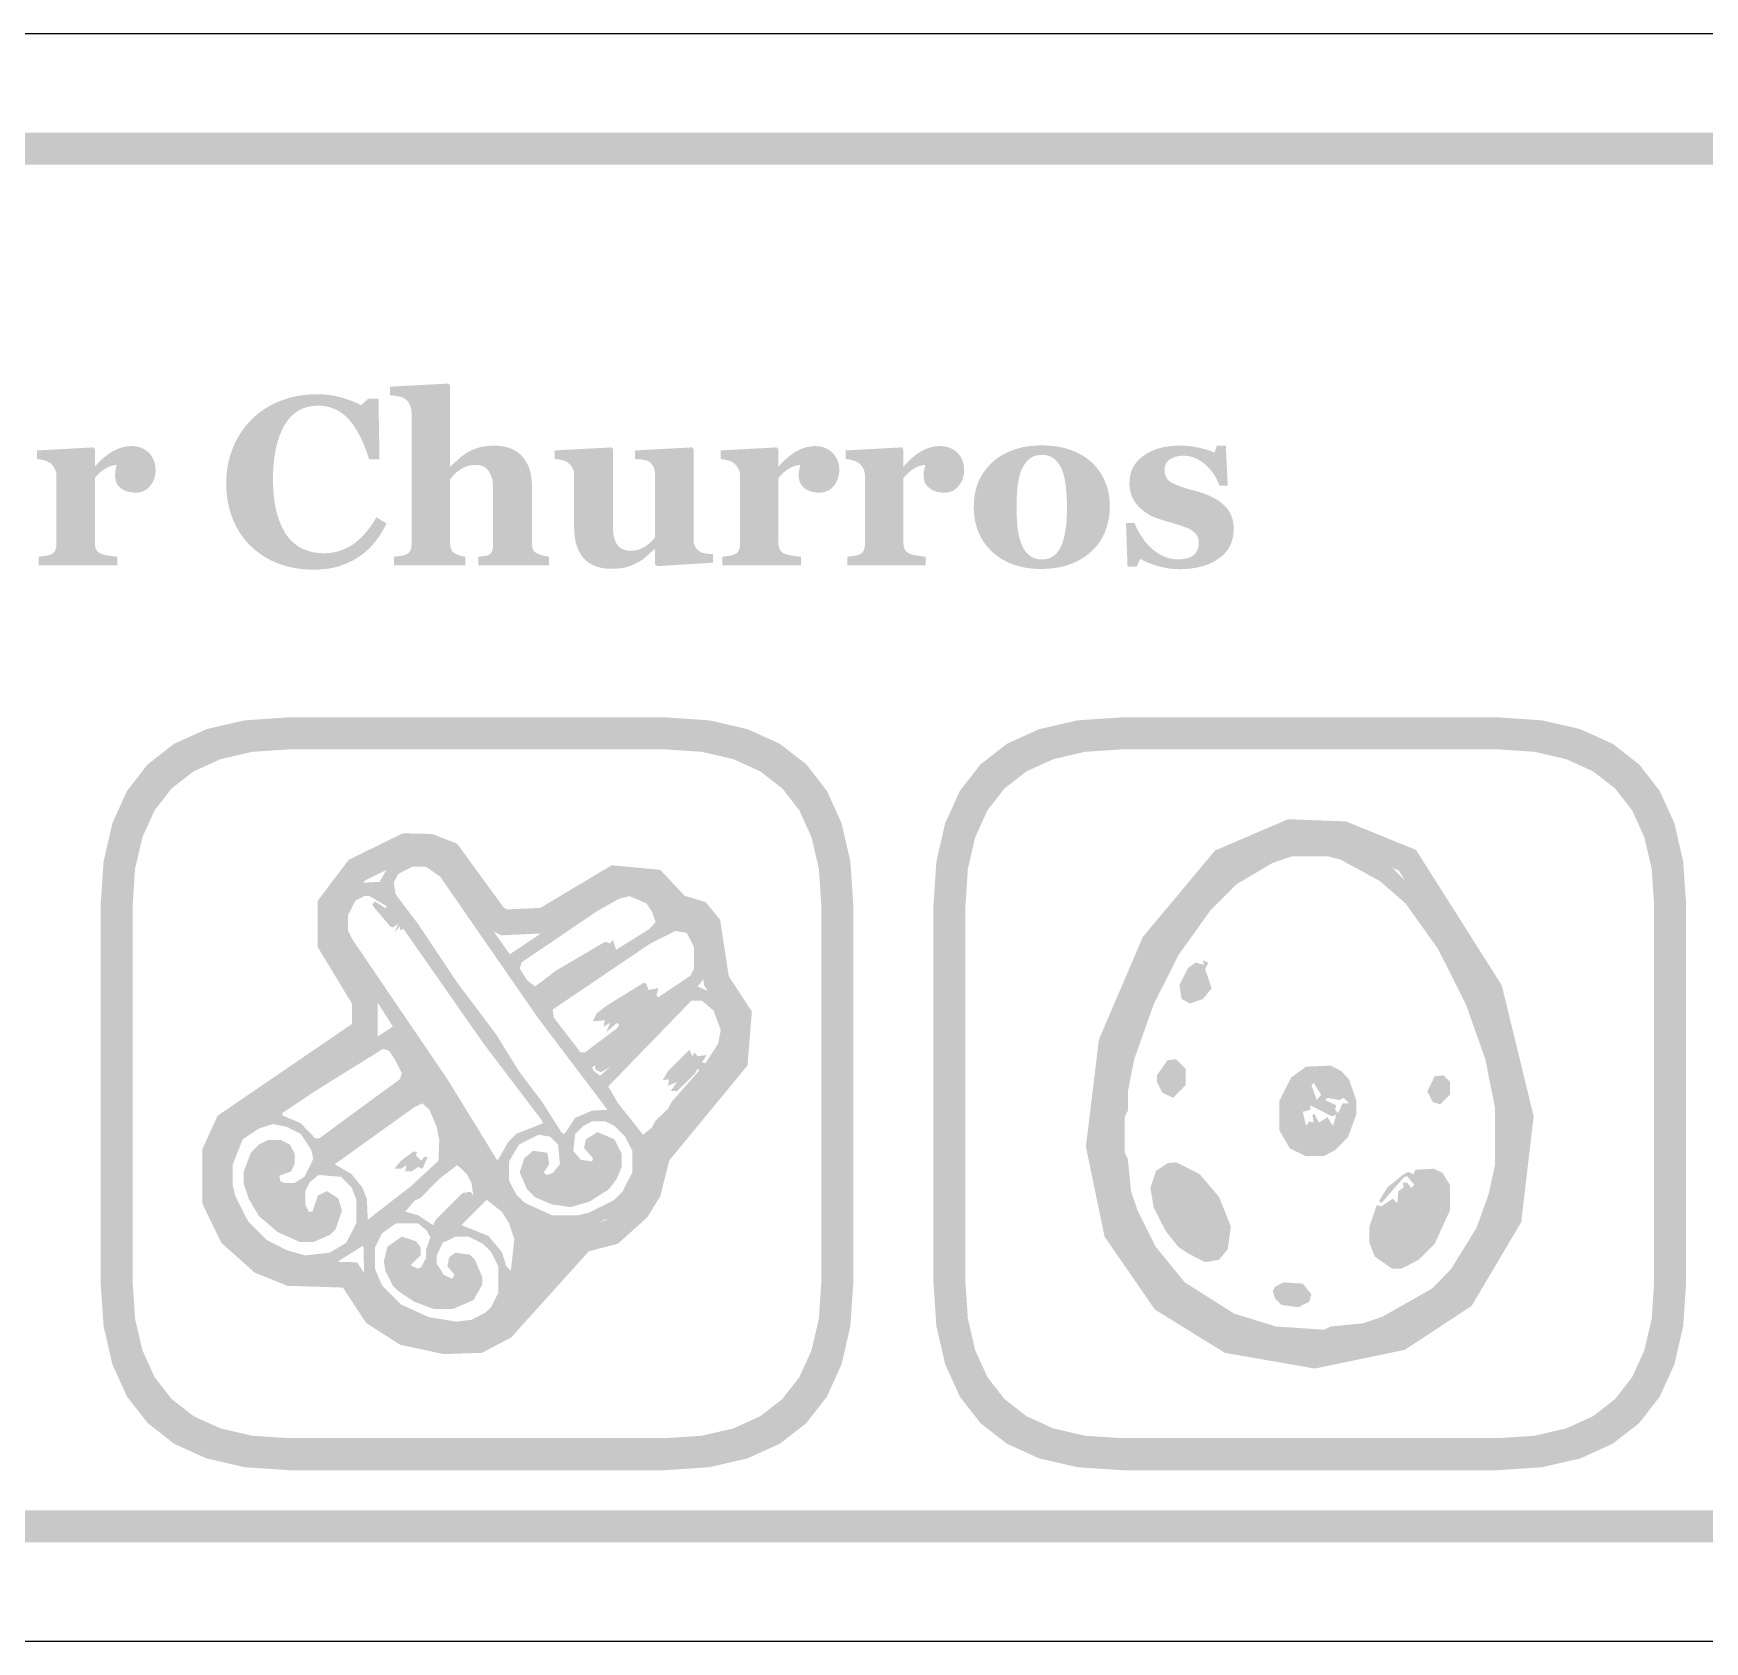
# Model space of a CAD drawing. Header units: millimetres. Extents: x 6 to 441, y 6 to 299.
# Drawn here: x 84.86 to 105.73, y 72.96 to 93.04 of the extents above; entities that cross this region are included whole.
import ezdxf

# ---------------------------------------------------------------- set-up
doc = ezdxf.new("R2010")
doc.units = ezdxf.units.MM
doc.layers.add('CUT', color=1, linetype='Continuous')
doc.layers.add('RASTER', color=7, linetype='Continuous')

msp = doc.modelspace()

# ---------------------------------------------------------------- hatches: boundary and pattern name
at = {"layer": 'RASTER'}
h = msp.add_hatch(color=7, dxfattribs=at)
h.paths.add_polyline_path([(49.2, 89.6), (49.234, 90.116), (49.338, 90.563), (49.509, 90.941), (49.75, 91.25), (50.059, 91.491), (50.438, 91.663), (50.884, 91.766), (51.4, 91.8), (108.6, 91.8), (109.116, 91.766), (109.563, 91.663), (109.941, 91.491), (110.25, 91.25), (110.491, 90.941), (110.663, 90.563), (110.766, 90.116), (110.8, 89.6), (110.8, 76.4), (110.766, 75.884), (110.663, 75.438), (110.491, 75.059), (110.25, 74.75), (109.941, 74.509), (109.563, 74.338), (109.116, 74.234), (108.6, 74.2), (51.4, 74.2), (50.884, 74.234), (50.438, 74.337), (50.059, 74.509), (49.75, 74.75), (49.509, 75.059), (49.338, 75.438), (49.234, 75.884), (49.2, 76.4)])
h.paths.add_polyline_path([(49.6, 89.6), (49.6, 76.4), (49.628, 75.978), (49.713, 75.613), (49.853, 75.303), (50.05, 75.05), (50.303, 74.853), (50.613, 74.712), (50.978, 74.628), (51.4, 74.6), (108.6, 74.6), (109.022, 74.628), (109.387, 74.712), (109.697, 74.853), (109.95, 75.05), (110.147, 75.303), (110.288, 75.613), (110.372, 75.978), (110.4, 76.4), (110.4, 89.6), (110.372, 90.022), (110.288, 90.387), (110.147, 90.697), (109.95, 90.95), (109.697, 91.147), (109.387, 91.288), (109.022, 91.372), (108.6, 91.4), (51.4, 91.4), (50.978, 91.372), (50.613, 91.288), (50.303, 91.147), (50.05, 90.95), (49.853, 90.697), (49.713, 90.387), (49.628, 90.022), (49.6, 89.6)], flags=0)
for points in [[(88.355, 86.344), (88.299, 86.345), (88.243, 86.349), (88.188, 86.355), (88.134, 86.363), (88.081, 86.373), (88.029, 86.386), (87.978, 86.401), (87.928, 86.418), (87.879, 86.438), (87.831, 86.459), (87.786, 86.483), (87.741, 86.509), (87.699, 86.537), (87.658, 86.567), (87.618, 86.599), (87.581, 86.633), (87.545, 86.668), (87.512, 86.706), (87.48, 86.745), (87.451, 86.787), (87.423, 86.83), (87.398, 86.876), (87.374, 86.924), (87.352, 86.973), (87.332, 87.025), (87.316, 87.077), (87.301, 87.131), (87.289, 87.186), (87.28, 87.243), (87.274, 87.3), (87.27, 87.359), (87.269, 87.42), (87.27, 87.479), (87.274, 87.538), (87.28, 87.596), (87.29, 87.652), (87.301, 87.708), (87.316, 87.762), (87.333, 87.815), (87.353, 87.867), (87.375, 87.918), (87.399, 87.967), (87.426, 88.014), (87.454, 88.059), (87.485, 88.103), (87.517, 88.145), (87.552, 88.185), (87.589, 88.224), (87.628, 88.26), (87.668, 88.294), (87.71, 88.325), (87.754, 88.355), (87.8, 88.383), (87.847, 88.408), (87.897, 88.432), (87.948, 88.453), (88.001, 88.472), (88.055, 88.489), (88.109, 88.503), (88.165, 88.514), (88.222, 88.523), (88.279, 88.529), (88.337, 88.533), (88.396, 88.534), (88.439, 88.534), (88.481, 88.532), (88.522, 88.528), (88.562, 88.524), (88.601, 88.518), (88.638, 88.511), (88.675, 88.502), (88.711, 88.493), (88.746, 88.482), (88.78, 88.471), (88.812, 88.46), (88.843, 88.448), (88.872, 88.436), (88.9, 88.424), (88.926, 88.411), (88.952, 88.398), (89.042, 88.479), (89.17, 88.479), (89.183, 87.72), (89.054, 87.72), (89.026, 87.804), (88.997, 87.882), (88.966, 87.954), (88.933, 88.021), (88.9, 88.082), (88.865, 88.137), (88.828, 88.186), (88.791, 88.23), (88.751, 88.268), (88.709, 88.301), (88.666, 88.329), (88.62, 88.352), (88.572, 88.369), (88.522, 88.382), (88.47, 88.39), (88.416, 88.392), (88.349, 88.388), (88.286, 88.377), (88.228, 88.358), (88.173, 88.332), (88.123, 88.297), (88.077, 88.256), (88.035, 88.207), (87.997, 88.15), (87.963, 88.086), (87.934, 88.016), (87.909, 87.94), (87.889, 87.858), (87.873, 87.77), (87.862, 87.676), (87.855, 87.576), (87.853, 87.469), (87.854, 87.409), (87.856, 87.35), (87.86, 87.294), (87.865, 87.24), (87.872, 87.188), (87.881, 87.139), (87.891, 87.092), (87.902, 87.047), (87.915, 87.004), (87.929, 86.963), (87.943, 86.925), (87.959, 86.889), (87.975, 86.855), (87.993, 86.822), (88.011, 86.793), (88.03, 86.765), (88.052, 86.738), (88.075, 86.713), (88.098, 86.69), (88.123, 86.668), (88.148, 86.649), (88.175, 86.631), (88.203, 86.615), (88.231, 86.601), (88.26, 86.589), (88.29, 86.579), (88.321, 86.57), (88.353, 86.562), (88.385, 86.557), (88.419, 86.553), (88.453, 86.55), (88.487, 86.549), (88.538, 86.551), (88.587, 86.556), (88.635, 86.565), (88.681, 86.577), (88.726, 86.593), (88.77, 86.612), (88.812, 86.635), (88.853, 86.661), (88.892, 86.69), (88.931, 86.724), (88.969, 86.76), (89.006, 86.801), (89.042, 86.845), (89.077, 86.892), (89.112, 86.943), (89.145, 86.998), (89.271, 86.921), (89.255, 86.89), (89.238, 86.859), (89.221, 86.829), (89.204, 86.799), (89.185, 86.771), (89.167, 86.743), (89.147, 86.717), (89.127, 86.691), (89.107, 86.666), (89.086, 86.642), (89.064, 86.618), (89.041, 86.596), (89.017, 86.575), (88.993, 86.554), (88.967, 86.534), (88.941, 86.516), (88.912, 86.496), (88.882, 86.478), (88.851, 86.46), (88.82, 86.444), (88.787, 86.429), (88.754, 86.415), (88.72, 86.402), (88.686, 86.39), (88.65, 86.379), (88.613, 86.37), (88.574, 86.362), (88.533, 86.356), (88.491, 86.351), (88.448, 86.347), (88.402, 86.345), (88.355, 86.344)], [(91.3, 86.4), (90.418, 86.4), (90.418, 86.507), (90.425, 86.508), (90.433, 86.508), (90.441, 86.509), (90.45, 86.51), (90.459, 86.511), (90.468, 86.512), (90.477, 86.513), (90.487, 86.514), (90.496, 86.515), (90.505, 86.517), (90.514, 86.518), (90.521, 86.52), (90.528, 86.522), (90.535, 86.524), (90.54, 86.526), (90.545, 86.529), (90.553, 86.533), (90.56, 86.538), (90.566, 86.543), (90.572, 86.549), (90.577, 86.555), (90.581, 86.561), (90.585, 86.568), (90.589, 86.576), (90.592, 86.584), (90.594, 86.593), (90.596, 86.603), (90.598, 86.614), (90.599, 86.626), (90.6, 86.638), (90.601, 86.652), (90.601, 86.667), (90.601, 87.352), (90.6, 87.389), (90.598, 87.423), (90.593, 87.455), (90.587, 87.484), (90.579, 87.511), (90.569, 87.536), (90.558, 87.558), (90.545, 87.578), (90.53, 87.595), (90.514, 87.61), (90.496, 87.623), (90.476, 87.634), (90.456, 87.642), (90.433, 87.648), (90.41, 87.651), (90.384, 87.652), (90.37, 87.652), (90.355, 87.651), (90.341, 87.65), (90.328, 87.648), (90.314, 87.646), (90.301, 87.643), (90.288, 87.639), (90.275, 87.635), (90.263, 87.63), (90.25, 87.625), (90.238, 87.619), (90.225, 87.613), (90.213, 87.607), (90.201, 87.599), (90.188, 87.592), (90.176, 87.584), (90.166, 87.576), (90.156, 87.569), (90.147, 87.561), (90.138, 87.554), (90.13, 87.546), (90.122, 87.539), (90.115, 87.531), (90.108, 87.524), (90.102, 87.516), (90.096, 87.509), (90.09, 87.501), (90.085, 87.495), (90.079, 87.488), (90.074, 87.482), (90.069, 87.475), (90.065, 87.469), (90.065, 86.683), (90.065, 86.67), (90.066, 86.657), (90.067, 86.645), (90.068, 86.634), (90.07, 86.624), (90.072, 86.614), (90.075, 86.605), (90.078, 86.597), (90.082, 86.589), (90.086, 86.582), (90.091, 86.575), (90.097, 86.568), (90.104, 86.562), (90.111, 86.556), (90.119, 86.55), (90.128, 86.545), (90.134, 86.542), (90.14, 86.539), (90.146, 86.536), (90.153, 86.533), (90.161, 86.53), (90.169, 86.527), (90.177, 86.524), (90.186, 86.522), (90.195, 86.519), (90.204, 86.517), (90.212, 86.515), (90.221, 86.513), (90.23, 86.511), (90.238, 86.509), (90.247, 86.508), (90.255, 86.507), (90.255, 86.4), (89.365, 86.4), (89.365, 86.507), (89.374, 86.508), (89.384, 86.508), (89.393, 86.509), (89.402, 86.51), (89.411, 86.511), (89.421, 86.512), (89.43, 86.513), (89.439, 86.514), (89.448, 86.515), (89.456, 86.517), (89.465, 86.518), (89.473, 86.52), (89.48, 86.522), (89.488, 86.524), (89.495, 86.526), (89.502, 86.529), (89.514, 86.534), (89.524, 86.539), (89.533, 86.544), (89.542, 86.55), (89.549, 86.557), (89.556, 86.564), (89.561, 86.571), (89.566, 86.579), (89.57, 86.588), (89.574, 86.597), (89.576, 86.607), (89.579, 86.618), (89.581, 86.629), (89.582, 86.641), (89.583, 86.653), (89.583, 86.667), (89.583, 88.3), (89.583, 88.312), (89.582, 88.324), (89.58, 88.336), (89.578, 88.348), (89.574, 88.361), (89.571, 88.374), (89.566, 88.386), (89.561, 88.4), (89.555, 88.412), (89.549, 88.424), (89.542, 88.435), (89.535, 88.446), (89.527, 88.455), (89.518, 88.464), (89.509, 88.472), (89.5, 88.479), (89.492, 88.483), (89.483, 88.488), (89.474, 88.492), (89.464, 88.496), (89.453, 88.499), (89.441, 88.503), (89.428, 88.506), (89.415, 88.509), (89.401, 88.511), (89.387, 88.514), (89.374, 88.516), (89.362, 88.518), (89.35, 88.519), (89.338, 88.521), (89.326, 88.522), (89.315, 88.523), (89.315, 88.629), (90.043, 88.668), (90.065, 88.644), (90.065, 87.636), (90.071, 87.636), (90.085, 87.649), (90.098, 87.661), (90.111, 87.672), (90.124, 87.684), (90.136, 87.695), (90.148, 87.706), (90.16, 87.716), (90.171, 87.726), (90.183, 87.736), (90.195, 87.747), (90.207, 87.757), (90.221, 87.767), (90.235, 87.777), (90.249, 87.787), (90.264, 87.797), (90.28, 87.808), (90.294, 87.816), (90.309, 87.825), (90.326, 87.833), (90.343, 87.84), (90.361, 87.848), (90.38, 87.855), (90.4, 87.861), (90.422, 87.868), (90.444, 87.874), (90.466, 87.879), (90.489, 87.883), (90.512, 87.886), (90.536, 87.889), (90.56, 87.891), (90.585, 87.892), (90.61, 87.893), (90.667, 87.891), (90.721, 87.884), (90.771, 87.874), (90.818, 87.859), (90.86, 87.839), (90.899, 87.816), (90.935, 87.788), (90.967, 87.756), (90.995, 87.721), (91.019, 87.683), (91.039, 87.642), (91.056, 87.599), (91.069, 87.552), (91.078, 87.503), (91.084, 87.452), (91.086, 87.398), (91.086, 86.68), (91.086, 86.667), (91.087, 86.654), (91.088, 86.642), (91.09, 86.631), (91.092, 86.621), (91.095, 86.611), (91.098, 86.602), (91.102, 86.593), (91.107, 86.586), (91.112, 86.578), (91.118, 86.571), (91.125, 86.564), (91.133, 86.558), (91.142, 86.552), (91.152, 86.547), (91.162, 86.542), (91.169, 86.539), (91.176, 86.536), (91.183, 86.534), (91.19, 86.531), (91.197, 86.529), (91.205, 86.526), (91.213, 86.524), (91.221, 86.522), (91.229, 86.519), (91.238, 86.517), (91.247, 86.515), (91.257, 86.514), (91.267, 86.512), (91.277, 86.51), (91.288, 86.508), (91.3, 86.507)], [(86.387, 87.585), (86.386, 87.558), (86.382, 87.531), (86.377, 87.505), (86.37, 87.481), (86.36, 87.456), (86.348, 87.433), (86.334, 87.411), (86.318, 87.39), (86.3, 87.37), (86.281, 87.353), (86.26, 87.338), (86.238, 87.326), (86.215, 87.317), (86.19, 87.311), (86.164, 87.307), (86.136, 87.305), (86.11, 87.306), (86.085, 87.309), (86.061, 87.313), (86.038, 87.319), (86.015, 87.326), (85.994, 87.336), (85.974, 87.347), (85.955, 87.359), (85.938, 87.374), (85.923, 87.39), (85.91, 87.407), (85.9, 87.426), (85.892, 87.447), (85.886, 87.47), (85.883, 87.494), (85.881, 87.519), (85.881, 87.532), (85.882, 87.543), (85.882, 87.554), (85.883, 87.565), (85.884, 87.574), (85.885, 87.583), (85.887, 87.591), (85.889, 87.599), (85.89, 87.606), (85.892, 87.613), (85.894, 87.62), (85.896, 87.627), (85.897, 87.633), (85.899, 87.64), (85.9, 87.646), (85.902, 87.652), (85.885, 87.651), (85.868, 87.648), (85.85, 87.644), (85.833, 87.639), (85.815, 87.633), (85.797, 87.625), (85.778, 87.616), (85.76, 87.606), (85.741, 87.594), (85.724, 87.582), (85.706, 87.568), (85.689, 87.554), (85.673, 87.539), (85.658, 87.523), (85.642, 87.506), (85.628, 87.488), (85.628, 86.684), (85.628, 86.672), (85.629, 86.66), (85.63, 86.648), (85.632, 86.637), (85.634, 86.627), (85.637, 86.617), (85.64, 86.608), (85.644, 86.599), (85.648, 86.591), (85.653, 86.583), (85.659, 86.576), (85.666, 86.569), (85.673, 86.563), (85.681, 86.557), (85.689, 86.551), (85.698, 86.546), (85.707, 86.543), (85.717, 86.539), (85.728, 86.535), (85.741, 86.532), (85.754, 86.528), (85.769, 86.525), (85.785, 86.522), (85.803, 86.519), (85.82, 86.517), (85.837, 86.514), (85.852, 86.512), (85.865, 86.511), (85.878, 86.509), (85.889, 86.508), (85.899, 86.507), (85.908, 86.507), (85.908, 86.4), (84.928, 86.4), (84.928, 86.507), (84.937, 86.508), (84.946, 86.509), (84.955, 86.509), (84.965, 86.51), (84.974, 86.511), (84.983, 86.513), (84.992, 86.514), (85.002, 86.515), (85.011, 86.516), (85.02, 86.518), (85.028, 86.519), (85.036, 86.521), (85.044, 86.523), (85.052, 86.525), (85.059, 86.527), (85.065, 86.529), (85.077, 86.533), (85.087, 86.538), (85.096, 86.543), (85.105, 86.549), (85.113, 86.556), (85.119, 86.563), (85.125, 86.571), (85.13, 86.579), (85.134, 86.587), (85.138, 86.597), (85.141, 86.607), (85.143, 86.618), (85.145, 86.629), (85.146, 86.641), (85.147, 86.653), (85.147, 86.667), (85.147, 87.519), (85.147, 87.532), (85.146, 87.545), (85.144, 87.557), (85.141, 87.569), (85.138, 87.581), (85.133, 87.592), (85.128, 87.603), (85.123, 87.614), (85.116, 87.624), (85.109, 87.633), (85.102, 87.643), (85.095, 87.651), (85.087, 87.659), (85.079, 87.667), (85.071, 87.674), (85.063, 87.68), (85.056, 87.685), (85.048, 87.689), (85.041, 87.693), (85.033, 87.696), (85.024, 87.7), (85.015, 87.703), (85.006, 87.707), (84.996, 87.71), (84.986, 87.712), (84.975, 87.715), (84.965, 87.717), (84.954, 87.719), (84.942, 87.721), (84.931, 87.723), (84.919, 87.724), (84.907, 87.726), (84.907, 87.833), (85.606, 87.871), (85.628, 87.849), (85.628, 87.636), (85.634, 87.636), (85.659, 87.665), (85.685, 87.692), (85.711, 87.717), (85.738, 87.741), (85.765, 87.763), (85.792, 87.784), (85.82, 87.803), (85.848, 87.82), (85.877, 87.836), (85.906, 87.849), (85.935, 87.861), (85.964, 87.87), (85.994, 87.877), (86.024, 87.883), (86.054, 87.886), (86.085, 87.887), (86.118, 87.886), (86.15, 87.882), (86.18, 87.875), (86.208, 87.866), (86.234, 87.854), (86.259, 87.839), (86.282, 87.822), (86.304, 87.803), (86.323, 87.781), (86.34, 87.757), (86.354, 87.733), (86.366, 87.706), (86.375, 87.678), (86.382, 87.649), (86.385, 87.618), (86.387, 87.585)], [(93.346, 86.431), (92.647, 86.388), (92.625, 86.409), (92.625, 86.601), (92.617, 86.601), (92.604, 86.589), (92.592, 86.578), (92.58, 86.567), (92.567, 86.556), (92.555, 86.545), (92.543, 86.534), (92.531, 86.523), (92.519, 86.512), (92.507, 86.501), (92.494, 86.491), (92.481, 86.481), (92.467, 86.471), (92.453, 86.461), (92.438, 86.452), (92.422, 86.443), (92.406, 86.434), (92.387, 86.424), (92.369, 86.415), (92.351, 86.407), (92.333, 86.399), (92.316, 86.392), (92.298, 86.386), (92.281, 86.38), (92.264, 86.375), (92.247, 86.371), (92.227, 86.367), (92.206, 86.363), (92.183, 86.361), (92.157, 86.359), (92.13, 86.357), (92.101, 86.356), (92.07, 86.356), (92.017, 86.358), (91.966, 86.364), (91.919, 86.375), (91.875, 86.389), (91.834, 86.408), (91.797, 86.431), (91.762, 86.458), (91.731, 86.489), (91.704, 86.524), (91.68, 86.563), (91.659, 86.605), (91.643, 86.65), (91.63, 86.699), (91.621, 86.751), (91.615, 86.807), (91.613, 86.866), (91.613, 87.525), (91.613, 87.539), (91.612, 87.552), (91.61, 87.565), (91.608, 87.577), (91.605, 87.588), (91.601, 87.599), (91.596, 87.609), (91.591, 87.618), (91.586, 87.627), (91.579, 87.635), (91.573, 87.644), (91.566, 87.652), (91.558, 87.66), (91.55, 87.667), (91.542, 87.675), (91.533, 87.682), (91.525, 87.687), (91.517, 87.692), (91.508, 87.696), (91.499, 87.701), (91.489, 87.704), (91.479, 87.708), (91.468, 87.711), (91.457, 87.713), (91.445, 87.716), (91.434, 87.718), (91.423, 87.719), (91.412, 87.721), (91.401, 87.723), (91.391, 87.724), (91.381, 87.725), (91.372, 87.726), (91.372, 87.833), (92.082, 87.871), (92.098, 87.849), (92.098, 86.875), (92.099, 86.838), (92.102, 86.804), (92.106, 86.773), (92.113, 86.744), (92.121, 86.717), (92.131, 86.693), (92.142, 86.671), (92.156, 86.652), (92.171, 86.635), (92.188, 86.621), (92.205, 86.608), (92.225, 86.598), (92.245, 86.59), (92.267, 86.585), (92.29, 86.581), (92.315, 86.58), (92.341, 86.581), (92.366, 86.584), (92.39, 86.588), (92.414, 86.594), (92.437, 86.601), (92.459, 86.611), (92.481, 86.622), (92.502, 86.634), (92.522, 86.648), (92.54, 86.662), (92.557, 86.676), (92.573, 86.69), (92.588, 86.705), (92.601, 86.72), (92.612, 86.735), (92.623, 86.75), (92.623, 87.54), (92.622, 87.552), (92.621, 87.564), (92.62, 87.576), (92.618, 87.587), (92.615, 87.598), (92.612, 87.609), (92.608, 87.619), (92.604, 87.629), (92.598, 87.639), (92.593, 87.648), (92.587, 87.657), (92.58, 87.665), (92.573, 87.673), (92.565, 87.68), (92.557, 87.687), (92.548, 87.693), (92.541, 87.698), (92.533, 87.702), (92.525, 87.705), (92.516, 87.708), (92.506, 87.711), (92.496, 87.713), (92.484, 87.715), (92.472, 87.717), (92.46, 87.718), (92.448, 87.72), (92.435, 87.721), (92.423, 87.722), (92.41, 87.723), (92.398, 87.724), (92.385, 87.725), (92.372, 87.726), (92.372, 87.833), (93.083, 87.871), (93.104, 87.849), (93.104, 86.718), (93.105, 86.705), (93.106, 86.693), (93.107, 86.682), (93.11, 86.67), (93.113, 86.66), (93.116, 86.65), (93.12, 86.64), (93.125, 86.631), (93.13, 86.622), (93.136, 86.613), (93.143, 86.605), (93.15, 86.598), (93.158, 86.59), (93.166, 86.583), (93.175, 86.576), (93.185, 86.57), (93.192, 86.566), (93.2, 86.562), (93.208, 86.558), (93.217, 86.555), (93.226, 86.552), (93.236, 86.55), (93.247, 86.548), (93.258, 86.546), (93.269, 86.544), (93.28, 86.543), (93.291, 86.542), (93.302, 86.54), (93.313, 86.54), (93.324, 86.539), (93.335, 86.538), (93.346, 86.538)], [(94.924, 87.585), (94.923, 87.558), (94.92, 87.531), (94.914, 87.505), (94.907, 87.481), (94.897, 87.456), (94.885, 87.433), (94.871, 87.411), (94.855, 87.39), (94.837, 87.37), (94.818, 87.353), (94.797, 87.338), (94.775, 87.326), (94.752, 87.317), (94.727, 87.311), (94.701, 87.307), (94.673, 87.305), (94.647, 87.306), (94.622, 87.309), (94.598, 87.313), (94.575, 87.319), (94.553, 87.326), (94.531, 87.336), (94.511, 87.347), (94.492, 87.359), (94.475, 87.374), (94.46, 87.39), (94.447, 87.407), (94.437, 87.426), (94.429, 87.447), (94.423, 87.47), (94.42, 87.494), (94.418, 87.519), (94.419, 87.532), (94.419, 87.543), (94.419, 87.554), (94.42, 87.565), (94.421, 87.574), (94.423, 87.583), (94.424, 87.591), (94.426, 87.599), (94.428, 87.606), (94.429, 87.613), (94.431, 87.62), (94.433, 87.627), (94.434, 87.633), (94.436, 87.64), (94.437, 87.646), (94.439, 87.652), (94.422, 87.651), (94.405, 87.648), (94.387, 87.644), (94.37, 87.639), (94.352, 87.633), (94.334, 87.625), (94.315, 87.616), (94.297, 87.606), (94.278, 87.594), (94.261, 87.582), (94.243, 87.568), (94.227, 87.554), (94.21, 87.539), (94.195, 87.523), (94.18, 87.506), (94.165, 87.488), (94.165, 86.684), (94.165, 86.672), (94.166, 86.66), (94.167, 86.648), (94.169, 86.637), (94.171, 86.627), (94.174, 86.617), (94.177, 86.608), (94.181, 86.599), (94.186, 86.591), (94.191, 86.583), (94.196, 86.576), (94.203, 86.569), (94.21, 86.563), (94.218, 86.557), (94.226, 86.551), (94.235, 86.546), (94.244, 86.543), (94.254, 86.539), (94.265, 86.535), (94.278, 86.532), (94.291, 86.528), (94.306, 86.525), (94.323, 86.522), (94.34, 86.519), (94.358, 86.517), (94.374, 86.514), (94.389, 86.512), (94.403, 86.511), (94.415, 86.509), (94.426, 86.508), (94.436, 86.507), (94.445, 86.507), (94.445, 86.4), (93.465, 86.4), (93.465, 86.507), (93.474, 86.508), (93.483, 86.509), (93.492, 86.509), (93.502, 86.51), (93.511, 86.511), (93.52, 86.513), (93.529, 86.514), (93.539, 86.515), (93.548, 86.516), (93.557, 86.518), (93.565, 86.519), (93.573, 86.521), (93.581, 86.523), (93.589, 86.525), (93.596, 86.527), (93.603, 86.529), (93.614, 86.533), (93.624, 86.538), (93.634, 86.543), (93.642, 86.549), (93.65, 86.556), (93.656, 86.563), (93.662, 86.571), (93.667, 86.579), (93.671, 86.587), (93.675, 86.597), (93.678, 86.607), (93.68, 86.618), (93.682, 86.629), (93.683, 86.641), (93.684, 86.653), (93.685, 86.667), (93.685, 87.519), (93.684, 87.532), (93.683, 87.545), (93.681, 87.557), (93.678, 87.569), (93.675, 87.581), (93.671, 87.592), (93.666, 87.603), (93.66, 87.614), (93.653, 87.624), (93.647, 87.633), (93.64, 87.643), (93.632, 87.651), (93.625, 87.659), (93.617, 87.667), (93.608, 87.674), (93.6, 87.68), (93.593, 87.685), (93.586, 87.689), (93.578, 87.693), (93.57, 87.696), (93.561, 87.7), (93.552, 87.703), (93.543, 87.707), (93.533, 87.71), (93.523, 87.712), (93.512, 87.715), (93.502, 87.717), (93.491, 87.719), (93.479, 87.721), (93.468, 87.723), (93.456, 87.724), (93.444, 87.726), (93.444, 87.833), (94.143, 87.871), (94.165, 87.849), (94.165, 87.636), (94.171, 87.636), (94.196, 87.665), (94.222, 87.692), (94.248, 87.717), (94.275, 87.741), (94.302, 87.763), (94.33, 87.784), (94.357, 87.803), (94.385, 87.82), (94.414, 87.836), (94.443, 87.849), (94.472, 87.861), (94.501, 87.87), (94.531, 87.877), (94.561, 87.883), (94.591, 87.886), (94.622, 87.887), (94.655, 87.886), (94.687, 87.882), (94.717, 87.875), (94.745, 87.866), (94.771, 87.854), (94.796, 87.839), (94.82, 87.822), (94.841, 87.803), (94.86, 87.781), (94.877, 87.757), (94.891, 87.733), (94.903, 87.706), (94.912, 87.678), (94.919, 87.649), (94.923, 87.618), (94.924, 87.585)], [(96.484, 87.585), (96.483, 87.558), (96.48, 87.531), (96.474, 87.505), (96.467, 87.481), (96.457, 87.456), (96.445, 87.433), (96.431, 87.411), (96.415, 87.39), (96.397, 87.37), (96.378, 87.353), (96.357, 87.338), (96.335, 87.326), (96.312, 87.317), (96.287, 87.311), (96.261, 87.307), (96.233, 87.305), (96.207, 87.306), (96.182, 87.309), (96.158, 87.313), (96.135, 87.319), (96.113, 87.326), (96.092, 87.336), (96.071, 87.347), (96.052, 87.359), (96.035, 87.374), (96.02, 87.39), (96.007, 87.407), (95.997, 87.426), (95.989, 87.447), (95.983, 87.47), (95.98, 87.494), (95.979, 87.519), (95.979, 87.532), (95.979, 87.543), (95.98, 87.554), (95.98, 87.565), (95.981, 87.574), (95.983, 87.583), (95.984, 87.591), (95.986, 87.599), (95.988, 87.606), (95.989, 87.613), (95.991, 87.62), (95.993, 87.627), (95.994, 87.633), (95.996, 87.64), (95.998, 87.646), (95.999, 87.652), (95.982, 87.651), (95.965, 87.648), (95.947, 87.644), (95.93, 87.639), (95.912, 87.633), (95.894, 87.625), (95.875, 87.616), (95.857, 87.606), (95.839, 87.594), (95.821, 87.582), (95.803, 87.568), (95.787, 87.554), (95.77, 87.539), (95.755, 87.523), (95.74, 87.506), (95.725, 87.488), (95.725, 86.684), (95.725, 86.672), (95.726, 86.66), (95.727, 86.648), (95.729, 86.637), (95.731, 86.627), (95.734, 86.617), (95.737, 86.608), (95.741, 86.599), (95.746, 86.591), (95.751, 86.583), (95.756, 86.576), (95.763, 86.569), (95.77, 86.563), (95.778, 86.557), (95.786, 86.551), (95.795, 86.546), (95.804, 86.543), (95.814, 86.539), (95.825, 86.535), (95.838, 86.532), (95.851, 86.528), (95.866, 86.525), (95.883, 86.522), (95.9, 86.519), (95.918, 86.517), (95.934, 86.514), (95.949, 86.512), (95.963, 86.511), (95.975, 86.509), (95.986, 86.508), (95.996, 86.507), (96.005, 86.507), (96.005, 86.4), (95.025, 86.4), (95.025, 86.507), (95.034, 86.508), (95.043, 86.509), (95.052, 86.509), (95.062, 86.51), (95.071, 86.511), (95.08, 86.513), (95.09, 86.514), (95.099, 86.515), (95.108, 86.516), (95.117, 86.518), (95.125, 86.519), (95.133, 86.521), (95.141, 86.523), (95.149, 86.525), (95.156, 86.527), (95.163, 86.529), (95.174, 86.533), (95.184, 86.538), (95.194, 86.543), (95.202, 86.549), (95.21, 86.556), (95.216, 86.563), (95.222, 86.571), (95.227, 86.579), (95.231, 86.587), (95.235, 86.597), (95.238, 86.607), (95.24, 86.618), (95.242, 86.629), (95.244, 86.641), (95.244, 86.653), (95.245, 86.667), (95.245, 87.519), (95.244, 87.532), (95.243, 87.545), (95.241, 87.557), (95.238, 87.569), (95.235, 87.581), (95.231, 87.592), (95.226, 87.603), (95.22, 87.614), (95.213, 87.624), (95.207, 87.633), (95.2, 87.643), (95.192, 87.651), (95.185, 87.659), (95.177, 87.667), (95.168, 87.674), (95.16, 87.68), (95.153, 87.685), (95.146, 87.689), (95.138, 87.693), (95.13, 87.696), (95.121, 87.7), (95.112, 87.703), (95.103, 87.707), (95.093, 87.71), (95.083, 87.712), (95.072, 87.715), (95.062, 87.717), (95.051, 87.719), (95.04, 87.721), (95.028, 87.723), (95.016, 87.724), (95.004, 87.726), (95.004, 87.833), (95.703, 87.871), (95.725, 87.849), (95.725, 87.636), (95.731, 87.636), (95.756, 87.665), (95.782, 87.692), (95.809, 87.717), (95.835, 87.741), (95.862, 87.763), (95.89, 87.784), (95.917, 87.803), (95.946, 87.82), (95.974, 87.836), (96.003, 87.849), (96.032, 87.861), (96.061, 87.87), (96.091, 87.877), (96.121, 87.883), (96.152, 87.886), (96.182, 87.887), (96.215, 87.886), (96.247, 87.882), (96.277, 87.875), (96.305, 87.866), (96.332, 87.854), (96.356, 87.839), (96.38, 87.822), (96.401, 87.803), (96.421, 87.781), (96.437, 87.757), (96.452, 87.733), (96.463, 87.706), (96.472, 87.678), (96.479, 87.649), (96.483, 87.618), (96.484, 87.585)], [(99.17, 86.35), (99.135, 86.351), (99.1, 86.353), (99.065, 86.356), (99.03, 86.361), (98.995, 86.367), (98.961, 86.374), (98.927, 86.382), (98.893, 86.392), (98.86, 86.402), (98.829, 86.413), (98.8, 86.424), (98.773, 86.435), (98.747, 86.446), (98.724, 86.457), (98.702, 86.469), (98.683, 86.481), (98.639, 86.381), (98.524, 86.381), (98.505, 86.927), (98.612, 86.927), (98.618, 86.911), (98.625, 86.893), (98.633, 86.876), (98.642, 86.857), (98.651, 86.838), (98.662, 86.819), (98.673, 86.799), (98.686, 86.779), (98.699, 86.758), (98.712, 86.738), (98.726, 86.719), (98.74, 86.7), (98.755, 86.682), (98.771, 86.664), (98.786, 86.647), (98.803, 86.63), (98.82, 86.614), (98.838, 86.598), (98.857, 86.583), (98.877, 86.569), (98.897, 86.556), (98.917, 86.543), (98.938, 86.53), (98.96, 86.519), (98.983, 86.508), (99.005, 86.499), (99.028, 86.491), (99.052, 86.485), (99.076, 86.48), (99.1, 86.476), (99.125, 86.474), (99.15, 86.473), (99.182, 86.474), (99.212, 86.476), (99.24, 86.481), (99.266, 86.486), (99.29, 86.494), (99.312, 86.502), (99.331, 86.513), (99.348, 86.525), (99.364, 86.539), (99.377, 86.555), (99.388, 86.572), (99.397, 86.591), (99.404, 86.612), (99.41, 86.635), (99.413, 86.659), (99.414, 86.686), (99.413, 86.7), (99.412, 86.714), (99.409, 86.727), (99.406, 86.739), (99.402, 86.751), (99.397, 86.762), (99.391, 86.772), (99.384, 86.782), (99.377, 86.792), (99.368, 86.801), (99.359, 86.809), (99.349, 86.818), (99.339, 86.826), (99.328, 86.834), (99.316, 86.841), (99.304, 86.848), (99.289, 86.855), (99.274, 86.862), (99.259, 86.869), (99.244, 86.875), (99.228, 86.881), (99.212, 86.887), (99.195, 86.893), (99.178, 86.898), (99.161, 86.903), (99.142, 86.909), (99.123, 86.915), (99.102, 86.921), (99.081, 86.927), (99.059, 86.934), (99.035, 86.941), (99.011, 86.948), (98.986, 86.955), (98.963, 86.963), (98.94, 86.97), (98.918, 86.977), (98.897, 86.985), (98.877, 86.992), (98.858, 87), (98.84, 87.007), (98.822, 87.015), (98.804, 87.024), (98.786, 87.035), (98.768, 87.046), (98.749, 87.058), (98.731, 87.072), (98.712, 87.086), (98.693, 87.102), (98.677, 87.116), (98.662, 87.132), (98.647, 87.148), (98.634, 87.165), (98.621, 87.182), (98.609, 87.201), (98.598, 87.22), (98.587, 87.239), (98.578, 87.26), (98.57, 87.282), (98.563, 87.304), (98.558, 87.328), (98.553, 87.352), (98.55, 87.378), (98.548, 87.404), (98.548, 87.431), (98.551, 87.482), (98.559, 87.53), (98.572, 87.575), (98.591, 87.618), (98.616, 87.659), (98.645, 87.697), (98.681, 87.732), (98.721, 87.765), (98.767, 87.795), (98.815, 87.821), (98.867, 87.843), (98.922, 87.861), (98.98, 87.875), (99.042, 87.885), (99.108, 87.891), (99.176, 87.893), (99.209, 87.892), (99.242, 87.891), (99.273, 87.889), (99.304, 87.886), (99.335, 87.882), (99.364, 87.877), (99.393, 87.872), (99.422, 87.866), (99.449, 87.859), (99.475, 87.852), (99.501, 87.845), (99.525, 87.837), (99.548, 87.83), (99.57, 87.822), (99.59, 87.814), (99.61, 87.806), (99.641, 87.893), (99.752, 87.893), (99.775, 87.393), (99.671, 87.393), (99.657, 87.431), (99.641, 87.467), (99.623, 87.502), (99.602, 87.535), (99.579, 87.567), (99.553, 87.598), (99.526, 87.628), (99.496, 87.656), (99.464, 87.682), (99.432, 87.704), (99.4, 87.723), (99.366, 87.739), (99.333, 87.751), (99.298, 87.76), (99.263, 87.765), (99.228, 87.767), (99.2, 87.766), (99.174, 87.764), (99.15, 87.76), (99.127, 87.755), (99.105, 87.748), (99.086, 87.74), (99.067, 87.731), (99.05, 87.72), (99.035, 87.708), (99.022, 87.694), (99.011, 87.68), (99.002, 87.664), (98.995, 87.647), (98.99, 87.629), (98.987, 87.61), (98.986, 87.589), (98.987, 87.563), (98.992, 87.538), (98.999, 87.515), (99.009, 87.494), (99.023, 87.474), (99.039, 87.457), (99.058, 87.442), (99.08, 87.428), (99.105, 87.416), (99.132, 87.404), (99.162, 87.392), (99.194, 87.38), (99.228, 87.368), (99.264, 87.357), (99.303, 87.346), (99.345, 87.335), (99.408, 87.317), (99.467, 87.298), (99.522, 87.277), (99.572, 87.255), (99.618, 87.231), (99.659, 87.206), (99.696, 87.179), (99.729, 87.151), (99.757, 87.121), (99.782, 87.089), (99.803, 87.054), (99.82, 87.018), (99.833, 86.98), (99.842, 86.94), (99.848, 86.898), (99.85, 86.854), (99.847, 86.796), (99.838, 86.741), (99.824, 86.689), (99.803, 86.641), (99.777, 86.596), (99.744, 86.555), (99.706, 86.517), (99.662, 86.482), (99.613, 86.451), (99.561, 86.424), (99.505, 86.402), (99.445, 86.383), (99.382, 86.369), (99.315, 86.358), (99.244, 86.352), (99.17, 86.35)]]:
    msp.add_hatch(color=7, dxfattribs=at).paths.add_polyline_path(points)
h = msp.add_hatch(color=7, dxfattribs=at)
h.paths.add_polyline_path([(98.081, 87.68), (98.107, 87.654), (98.132, 87.627), (98.155, 87.599), (98.176, 87.569), (98.196, 87.538), (98.214, 87.506), (98.231, 87.473), (98.246, 87.439), (98.259, 87.403), (98.271, 87.367), (98.281, 87.33), (98.289, 87.292), (98.295, 87.254), (98.3, 87.214), (98.302, 87.175), (98.303, 87.134), (98.302, 87.094), (98.3, 87.054), (98.295, 87.015), (98.289, 86.976), (98.281, 86.938), (98.271, 86.9), (98.26, 86.863), (98.247, 86.827), (98.232, 86.792), (98.215, 86.757), (98.197, 86.725), (98.177, 86.693), (98.156, 86.663), (98.133, 86.634), (98.108, 86.606), (98.082, 86.58), (98.052, 86.554), (98.021, 86.528), (97.989, 86.505), (97.955, 86.483), (97.92, 86.463), (97.883, 86.444), (97.845, 86.427), (97.806, 86.412), (97.765, 86.398), (97.723, 86.386), (97.679, 86.376), (97.634, 86.368), (97.587, 86.361), (97.539, 86.357), (97.49, 86.354), (97.439, 86.353), (97.395, 86.354), (97.351, 86.356), (97.309, 86.36), (97.267, 86.366), (97.227, 86.373), (97.187, 86.382), (97.148, 86.392), (97.11, 86.404), (97.073, 86.418), (97.037, 86.433), (97.002, 86.45), (96.969, 86.468), (96.936, 86.489), (96.904, 86.51), (96.874, 86.533), (96.844, 86.558), (96.817, 86.583), (96.792, 86.61), (96.767, 86.638), (96.745, 86.668), (96.723, 86.699), (96.704, 86.731), (96.685, 86.765), (96.668, 86.801), (96.653, 86.837), (96.64, 86.875), (96.629, 86.914), (96.62, 86.954), (96.613, 86.994), (96.608, 87.036), (96.605, 87.079), (96.604, 87.124), (96.605, 87.167), (96.608, 87.209), (96.612, 87.25), (96.618, 87.29), (96.626, 87.328), (96.636, 87.365), (96.647, 87.402), (96.66, 87.436), (96.675, 87.47), (96.692, 87.503), (96.711, 87.535), (96.731, 87.566), (96.753, 87.596), (96.777, 87.625), (96.802, 87.653), (96.83, 87.68), (96.857, 87.705), (96.887, 87.729), (96.918, 87.751), (96.951, 87.771), (96.985, 87.79), (97.021, 87.808), (97.058, 87.824), (97.097, 87.839), (97.137, 87.852), (97.179, 87.864), (97.221, 87.874), (97.265, 87.882), (97.31, 87.888), (97.356, 87.892), (97.404, 87.895), (97.452, 87.896), (97.503, 87.895), (97.552, 87.892), (97.599, 87.888), (97.645, 87.882), (97.689, 87.874), (97.732, 87.864), (97.773, 87.852), (97.813, 87.839), (97.852, 87.824), (97.888, 87.808), (97.924, 87.79), (97.958, 87.771), (97.991, 87.751), (98.022, 87.729), (98.052, 87.705), (98.081, 87.68)])
h.paths.add_polyline_path([(97.706, 86.665), (97.713, 86.686), (97.721, 86.708), (97.727, 86.732), (97.734, 86.756), (97.739, 86.781), (97.744, 86.808), (97.749, 86.836), (97.753, 86.864), (97.757, 86.894), (97.76, 86.925), (97.763, 86.958), (97.765, 86.991), (97.766, 87.026), (97.768, 87.062), (97.768, 87.099), (97.769, 87.137), (97.768, 87.163), (97.768, 87.19), (97.766, 87.218), (97.765, 87.247), (97.763, 87.276), (97.76, 87.307), (97.757, 87.339), (97.754, 87.371), (97.75, 87.403), (97.746, 87.434), (97.741, 87.462), (97.736, 87.489), (97.73, 87.514), (97.724, 87.538), (97.717, 87.559), (97.71, 87.579), (97.701, 87.602), (97.691, 87.623), (97.68, 87.643), (97.668, 87.662), (97.655, 87.679), (97.642, 87.695), (97.628, 87.71), (97.613, 87.724), (97.596, 87.737), (97.579, 87.747), (97.561, 87.756), (97.542, 87.764), (97.522, 87.77), (97.501, 87.774), (97.478, 87.776), (97.455, 87.777), (97.43, 87.776), (97.406, 87.773), (97.383, 87.769), (97.362, 87.763), (97.341, 87.755), (97.323, 87.745), (97.305, 87.733), (97.289, 87.72), (97.274, 87.705), (97.259, 87.689), (97.246, 87.672), (97.234, 87.654), (97.222, 87.635), (97.212, 87.615), (97.202, 87.594), (97.193, 87.572), (97.185, 87.551), (97.179, 87.528), (97.172, 87.505), (97.167, 87.481), (97.162, 87.456), (97.157, 87.431), (97.154, 87.404), (97.15, 87.376), (97.148, 87.348), (97.145, 87.32), (97.143, 87.291), (97.142, 87.262), (97.14, 87.233), (97.139, 87.203), (97.139, 87.173), (97.139, 87.143), (97.139, 87.104), (97.139, 87.066), (97.14, 87.031), (97.141, 86.997), (97.143, 86.965), (97.144, 86.934), (97.147, 86.905), (97.149, 86.878), (97.152, 86.852), (97.156, 86.826), (97.161, 86.8), (97.167, 86.773), (97.173, 86.747), (97.181, 86.721), (97.189, 86.694), (97.199, 86.668), (97.208, 86.646), (97.217, 86.625), (97.228, 86.605), (97.24, 86.587), (97.252, 86.569), (97.266, 86.553), (97.28, 86.538), (97.295, 86.525), (97.312, 86.512), (97.329, 86.501), (97.347, 86.492), (97.367, 86.485), (97.387, 86.479), (97.409, 86.475), (97.431, 86.473), (97.455, 86.472), (97.477, 86.473), (97.497, 86.475), (97.517, 86.479), (97.537, 86.484), (97.555, 86.491), (97.573, 86.499), (97.59, 86.509), (97.606, 86.521), (97.621, 86.534), (97.636, 86.548), (97.649, 86.564), (97.662, 86.581), (97.674, 86.6), (97.686, 86.62), (97.696, 86.642), (97.706, 86.665)], flags=0)
h = msp.add_hatch(color=7, dxfattribs=at)
h.paths.add_polyline_path([(85.7, 82.15), (85.737, 82.701), (85.847, 83.178), (86.03, 83.582), (86.287, 83.913), (86.618, 84.17), (87.022, 84.353), (87.499, 84.463), (88.05, 84.5), (92.75, 84.5), (93.301, 84.463), (93.778, 84.353), (94.182, 84.17), (94.513, 83.913), (94.77, 83.582), (94.953, 83.178), (95.063, 82.701), (95.1, 82.15), (95.1, 77.45), (95.063, 76.899), (94.953, 76.422), (94.77, 76.018), (94.512, 75.687), (94.182, 75.43), (93.778, 75.247), (93.301, 75.137), (92.75, 75.1), (88.05, 75.1), (87.499, 75.137), (87.022, 75.247), (86.618, 75.43), (86.288, 75.688), (86.03, 76.018), (85.847, 76.422), (85.737, 76.899), (85.7, 77.45)])
h.paths.add_polyline_path([(86.1, 82.15), (86.1, 77.45), (86.13, 76.993), (86.222, 76.597), (86.374, 76.262), (86.587, 75.988), (86.862, 75.774), (87.197, 75.622), (87.593, 75.53), (88.05, 75.5), (92.75, 75.5), (93.207, 75.53), (93.603, 75.622), (93.938, 75.774), (94.213, 75.988), (94.426, 76.262), (94.578, 76.597), (94.67, 76.993), (94.7, 77.45), (94.7, 82.15), (94.67, 82.607), (94.578, 83.003), (94.426, 83.338), (94.213, 83.612), (93.938, 83.826), (93.603, 83.978), (93.207, 84.07), (92.75, 84.1), (88.05, 84.1), (87.593, 84.07), (87.197, 83.978), (86.862, 83.826), (86.587, 83.613), (86.374, 83.338), (86.222, 83.003), (86.13, 82.607), (86.1, 82.15)], flags=0)
h = msp.add_hatch(color=7, dxfattribs=at)
h.paths.add_polyline_path([(96.1, 82.15), (96.137, 82.701), (96.247, 83.178), (96.43, 83.582), (96.688, 83.913), (97.018, 84.17), (97.422, 84.353), (97.899, 84.463), (98.45, 84.5), (103.15, 84.5), (103.701, 84.463), (104.178, 84.353), (104.582, 84.17), (104.913, 83.913), (105.17, 83.582), (105.353, 83.178), (105.463, 82.701), (105.5, 82.15), (105.5, 77.45), (105.463, 76.899), (105.353, 76.422), (105.17, 76.018), (104.913, 75.687), (104.582, 75.43), (104.178, 75.247), (103.701, 75.137), (103.15, 75.1), (98.45, 75.1), (97.899, 75.137), (97.422, 75.247), (97.018, 75.43), (96.687, 75.688), (96.43, 76.018), (96.247, 76.422), (96.137, 76.899), (96.1, 77.45)])
h.paths.add_polyline_path([(96.5, 82.15), (96.5, 77.45), (96.53, 76.993), (96.622, 76.597), (96.774, 76.262), (96.988, 75.988), (97.262, 75.774), (97.597, 75.622), (97.993, 75.53), (98.45, 75.5), (103.15, 75.5), (103.607, 75.53), (104.003, 75.622), (104.338, 75.774), (104.613, 75.988), (104.826, 76.262), (104.978, 76.597), (105.07, 76.993), (105.1, 77.45), (105.1, 82.15), (105.07, 82.607), (104.978, 83.003), (104.826, 83.338), (104.613, 83.612), (104.338, 83.826), (104.003, 83.978), (103.607, 84.07), (103.15, 84.1), (98.45, 84.1), (97.993, 84.07), (97.597, 83.978), (97.262, 83.826), (96.988, 83.613), (96.774, 83.338), (96.622, 83.003), (96.53, 82.607), (96.5, 82.15)], flags=0)
h = msp.add_hatch(color=7, dxfattribs=at)
h.paths.add_polyline_path([(100.529, 83.228), (101.252, 83.201), (102.126, 82.845), (103.197, 81.155), (103.596, 79.518), (103.44, 78.197), (102.821, 77.151), (101.988, 76.603), (100.863, 76.369), (99.741, 76.565), (98.866, 77.105), (98.237, 78.016), (98.004, 79.139), (98.167, 80.479), (98.716, 81.76), (99.616, 82.837)])
h.paths.add_polyline_path([(100.589, 82.905), (99.812, 82.573), (98.992, 81.591), (98.479, 80.395), (98.328, 79.153), (98.537, 78.144), (99.091, 77.342), (99.857, 76.869), (100.858, 76.695), (101.864, 76.904), (102.583, 77.377), (103.13, 78.301), (103.272, 79.498), (102.899, 81.029), (101.911, 82.588), (101.184, 82.883), (100.589, 82.905)], flags=0)
h = msp.add_hatch(color=7, dxfattribs=at)
h.paths.add_polyline_path([(89.472, 83.052), (89.841, 83.044), (90.152, 82.923), (90.736, 82.122), (90.775, 82.102), (91.191, 82.121), (92.082, 82.653), (92.69, 82.596), (92.993, 82.272), (93.256, 82.193), (93.436, 81.974), (93.544, 81.269), (93.833, 80.827), (93.778, 80.153), (92.801, 78.967), (92.69, 78.523), (92.524, 78.254), (92.16, 77.928), (91.797, 77.833), (90.826, 76.756), (90.46, 76.565), (89.982, 76.55), (89.439, 76.667), (89.018, 76.936), (88.726, 77.38), (88.035, 77.402), (87.624, 77.567), (87.208, 77.938), (86.971, 78.428), (86.971, 79.109), (87.161, 79.526), (88.839, 80.672), (88.839, 80.925), (88.41, 81.634), (88.41, 82.208), (88.797, 82.72)])
h.paths.add_polyline_path([(89.543, 82.73), (89.006, 82.466), (88.73, 82.101), (88.73, 81.724), (89.159, 81.014), (89.159, 80.503), (87.415, 79.312), (87.291, 79.039), (87.291, 78.502), (87.468, 78.135), (87.795, 77.843), (88.101, 77.72), (88.903, 77.695), (89.248, 77.169), (89.563, 76.968), (90.011, 76.871), (90.377, 76.883), (90.627, 77.013), (91.624, 78.119), (92.004, 78.218), (92.276, 78.462), (92.392, 78.648), (92.508, 79.115), (93.467, 80.279), (93.505, 80.743), (93.238, 81.152), (93.133, 81.839), (93.071, 81.915), (92.819, 81.99), (92.539, 82.289), (92.156, 82.325), (91.286, 81.806), (90.704, 81.778), (90.522, 81.872), (89.948, 82.658), (89.777, 82.725), (89.543, 82.73)], flags=0)
h = msp.add_hatch(color=7, dxfattribs=at)
h.paths.add_polyline_path([(100.51, 82.954), (101.102, 82.966), (101.343, 82.885), (101.837, 82.616), (102.28, 82.174), (102.561, 81.772), (102.871, 81.197), (103.152, 80.473), (103.313, 79.789), (103.313, 78.824), (103.273, 78.623), (103.072, 78.02), (102.883, 77.686), (102.4, 77.163), (102.159, 77.002), (101.785, 76.813), (101.182, 76.653), (100.458, 76.653), (100.257, 76.693), (99.775, 76.854), (99.36, 77.083), (98.999, 77.364), (98.757, 77.646), (98.407, 78.342), (98.287, 78.824), (98.287, 79.709), (98.327, 79.789), (98.367, 80.191), (98.488, 80.593), (98.838, 81.41), (99.159, 81.932), (99.602, 82.455), (100.044, 82.777)])
h.paths.add_polyline_path([(100.579, 82.765), (100.338, 82.684), (99.883, 82.415), (99.561, 82.093), (99.159, 81.53), (98.85, 80.915), (98.608, 80.232), (98.528, 79.829), (98.528, 79.588), (98.488, 79.508), (98.488, 79.065), (98.528, 78.985), (98.568, 78.583), (98.649, 78.342), (98.878, 77.887), (99.24, 77.445), (99.855, 77.055), (100.378, 76.894), (100.981, 76.854), (101.061, 76.894), (101.463, 76.934), (101.705, 77.015), (102.32, 77.364), (102.561, 77.606), (102.883, 78.128), (103.032, 78.543), (103.112, 78.905), (103.112, 79.628), (102.992, 80.232), (102.75, 80.915), (102.4, 81.611), (101.998, 82.174), (101.677, 82.455), (101.182, 82.725), (101.021, 82.765)], flags=0)
h.paths.add_polyline_path([(99.465, 81.466), (99.533, 81.438), (99.493, 81.357), (99.574, 81.116), (99.465, 80.983), (99.304, 80.927), (99.2, 80.983), (99.171, 81.156), (99.28, 81.37), (99.372, 81.438), (99.481, 81.41)], flags=0)
h.paths.add_polyline_path([(99.023, 80.219), (99.131, 80.232), (99.252, 80.111), (99.252, 79.91), (99.091, 79.749), (98.958, 79.817), (98.89, 79.95), (98.89, 80.03)], flags=0)
h.paths.add_polyline_path([(100.752, 80.139), (101.061, 80.151), (101.194, 80.083), (101.291, 79.978), (101.383, 79.709), (101.383, 79.548), (101.275, 79.254), (101.114, 79.094), (100.981, 79.025), (100.74, 79.025), (100.551, 79.118), (100.418, 79.347), (100.418, 79.709), (100.567, 80.002)], flags=0)
h.paths.add_polyline_path([(102.36, 80.018), (102.469, 80.03), (102.549, 79.95), (102.549, 79.789), (102.429, 79.669), (102.336, 79.697), (102.268, 79.829)], flags=0)
h.paths.add_polyline_path([(100.848, 79.938), (100.82, 79.91), (100.888, 79.721), (100.941, 79.789)], flags=0)
h.paths.add_polyline_path([(101.021, 79.749), (100.993, 79.721), (101.13, 79.656), (101.114, 79.6), (101.154, 79.56), (101.21, 79.681), (101.291, 79.681), (101.222, 79.749), (101.17, 79.721)], flags=0)
h.paths.add_polyline_path([(100.808, 79.656), (100.808, 79.6), (100.712, 79.576), (100.752, 79.399), (100.792, 79.455), (100.848, 79.439), (100.832, 79.536), (100.86, 79.548), (100.913, 79.439), (101.021, 79.508), (101.09, 79.399), (101.13, 79.536), (101.073, 79.52)], flags=0)
h.paths.add_polyline_path([(99.023, 78.933), (99.131, 78.945), (99.425, 78.796), (99.666, 78.514), (99.815, 78.14), (99.775, 77.859), (99.666, 77.726), (99.493, 77.698), (99.28, 77.807), (99.159, 77.887), (98.999, 78.088), (98.85, 78.382), (98.81, 78.623), (98.878, 78.836)], flags=0)
h.paths.add_polyline_path([(102.119, 78.852), (102.348, 78.864), (102.457, 78.812), (102.549, 78.663), (102.549, 78.342), (102.36, 77.927), (102.159, 77.726), (101.946, 77.618), (101.825, 77.618), (101.612, 77.767), (101.544, 77.939), (101.544, 78.14), (101.636, 78.41), (101.693, 78.394), (101.837, 78.49), (101.894, 78.434), (101.906, 78.583), (101.974, 78.635), (101.958, 78.691), (102.014, 78.691), (102.067, 78.623), (102.107, 78.663), (102.014, 78.772), (101.974, 78.756), (101.693, 78.434), (101.665, 78.462), (101.773, 78.635), (101.974, 78.796), (102.026, 78.824), (102.095, 78.796)], flags=0)
h.paths.add_polyline_path([(100.47, 77.445), (100.712, 77.429), (100.82, 77.296), (100.792, 77.204), (100.659, 77.135), (100.446, 77.163), (100.366, 77.244), (100.338, 77.336), (100.366, 77.389)], flags=0)
h = msp.add_hatch(color=7, dxfattribs=at)
h.paths.add_polyline_path([(89.538, 82.794), (89.762, 82.804), (90.006, 82.68), (90.81, 81.542), (91.861, 82.245), (92.173, 82.402), (92.44, 82.402), (92.618, 82.312), (92.685, 82.245), (92.799, 82.024), (93.01, 82), (93.154, 81.91), (93.277, 81.666), (93.277, 81.364), (93.22, 81.22), (93.154, 81.14), (93.388, 81.039), (93.488, 80.939), (93.612, 80.628), (93.579, 80.393), (93.421, 80.115), (92.531, 79.064), (92.507, 78.82), (92.44, 78.619), (92.35, 78.475), (92.116, 78.274), (91.66, 78.093), (91.513, 77.906), (91.326, 77.725), (91.279, 77.638), (91.024, 77.39), (90.977, 77.303), (90.609, 76.935), (90.365, 76.811), (89.896, 76.811), (89.561, 76.911), (89.283, 77.069), (89.149, 77.203), (89.025, 77.414), (88.992, 77.514), (88.982, 77.906), (88.624, 77.681), (88.389, 77.615), (88.122, 77.648), (87.743, 77.805), (87.643, 77.872), (87.375, 78.174), (87.218, 78.518), (87.218, 78.686), (87.184, 78.753), (87.251, 79.121), (87.408, 79.399), (89.35, 80.638), (88.969, 81.24), (88.781, 81.488), (88.657, 81.733), (88.624, 81.967), (88.734, 82.258), (88.815, 82.345), (88.992, 82.436), (89.183, 82.446), (89.317, 82.68)])
h.paths.add_polyline_path([(89.595, 82.636), (89.417, 82.546), (89.36, 82.436), (89.384, 82.292), (89.672, 81.91), (90.154, 81.187), (90.643, 80.537), (90.924, 80.082), (91.212, 79.7), (91.459, 79.312), (91.493, 79.299), (91.627, 79.499), (91.838, 79.59), (92.029, 79.6), (91.158, 80.752), (89.939, 82.513), (89.762, 82.636)], flags=0)
h.paths.add_polyline_path([(88.992, 82.268), (88.882, 82.211), (88.791, 82.034), (88.791, 81.833), (88.848, 81.722), (90.04, 79.968), (90.656, 78.964), (90.79, 79.198), (90.89, 79.299), (91.225, 79.432), (91.212, 79.466), (90.489, 80.417), (89.484, 81.856), (89.437, 81.843), (89.437, 81.89), (89.37, 81.81), (89.417, 81.923), (89.35, 81.876), (89.317, 81.89), (89.116, 82.124), (89.092, 82.168), (89.126, 82.201), (89.27, 82.111), (89.27, 82.144), (89.059, 82.268)], flags=0)
h.paths.add_polyline_path([(92.306, 82.268), (92.173, 82.235), (91.895, 82.077), (90.957, 81.441), (90.934, 81.364), (91.024, 81.22), (91.125, 81.14), (91.392, 81.341), (91.962, 81.676), (92.005, 81.699), (92.062, 81.676), (92.096, 81.722), (92.139, 81.599), (92.551, 81.856), (92.631, 81.943), (92.584, 82.077), (92.517, 82.178)], flags=0)
h.paths.add_polyline_path([(92.876, 81.833), (92.564, 81.676), (91.346, 80.852), (91.359, 80.752), (91.694, 80.316), (91.747, 80.316), (92.149, 80.618), (92.173, 80.661), (92.149, 80.685), (92.015, 80.571), (92.062, 80.685), (91.982, 80.638), (91.995, 80.718), (91.848, 80.705), (91.895, 80.805), (92.029, 80.906), (92.484, 81.187), (92.517, 81.173), (92.541, 81.096), (92.665, 81.12), (92.641, 81.029), (92.665, 81.006), (93.066, 81.274), (93.11, 81.364), (93.11, 81.632), (93.02, 81.81)], flags=0)
h.paths.add_polyline_path([(93.077, 80.962), (92.039, 79.891), (92.163, 79.68), (92.474, 79.289), (92.584, 79.379), (92.631, 79.466), (92.785, 79.613), (92.832, 79.7), (93.177, 80.092), (93.154, 80.115), (93.12, 80.048), (92.899, 79.834), (92.819, 79.834), (92.899, 79.948), (92.785, 79.901), (92.799, 79.982), (92.718, 79.968), (92.785, 80.082), (93.053, 80.35), (93.087, 80.269), (93.12, 80.316), (93.154, 80.269), (93.267, 80.283), (93.21, 80.192), (93.254, 80.182), (93.411, 80.427), (93.445, 80.594), (93.354, 80.839), (93.21, 80.962)], flags=0)
h.paths.add_polyline_path([(89.226, 80.36), (88.379, 79.834), (87.978, 79.566), (87.964, 79.533), (88.199, 79.432), (88.379, 79.245), (88.433, 79.245), (89.437, 79.982), (89.461, 80.059), (89.37, 80.236), (89.303, 80.336)], flags=0)
h.paths.add_polyline_path([(91.871, 80.159), (91.838, 80.125), (91.861, 80.082), (91.938, 80.025), (92.062, 80.136), (91.948, 80.069), (91.881, 80.102)], flags=0)
h.paths.add_polyline_path([(89.719, 79.68), (89.618, 79.633), (88.624, 78.92), (88.835, 78.796), (88.969, 78.629), (89.025, 78.485), (89.036, 78.227), (89.571, 78.642), (89.919, 78.964), (89.929, 79.222), (89.896, 79.389), (89.806, 79.6)], flags=0)
h.paths.add_polyline_path([(91.838, 79.456), (91.727, 79.399), (91.627, 79.299), (91.603, 79.088), (91.694, 78.977), (91.838, 78.954), (91.848, 78.997), (91.737, 79.121), (91.761, 79.232), (91.905, 79.322), (92.116, 79.232), (92.206, 79.054), (92.206, 78.887), (92.149, 78.743), (92.049, 78.609), (91.804, 78.452), (91.57, 78.385), (91.336, 78.418), (91.125, 78.508), (91.024, 78.609), (90.934, 78.82), (90.991, 78.997), (91.101, 79.088), (91.279, 79.064), (91.302, 78.92), (91.235, 78.82), (91.269, 78.786), (91.346, 78.81), (91.436, 78.92), (91.413, 79.165), (91.312, 79.265), (91.168, 79.289), (90.924, 79.165), (90.8, 78.954), (90.8, 78.719), (90.89, 78.542), (90.991, 78.441), (91.336, 78.284), (91.67, 78.284), (91.804, 78.318), (92.116, 78.475), (92.216, 78.575), (92.34, 78.82), (92.34, 79.088), (92.25, 79.265), (92.116, 79.399), (92.005, 79.456)], flags=0)
h.paths.add_polyline_path([(87.854, 79.422), (87.676, 79.366), (87.475, 79.232), (87.351, 78.92), (87.351, 78.652), (87.385, 78.518), (87.542, 78.207), (87.777, 77.973), (88.021, 77.849), (88.255, 77.782), (88.557, 77.815), (88.768, 77.939), (88.892, 78.184), (88.892, 78.485), (88.835, 78.629), (88.701, 78.763), (88.423, 78.786), (88.312, 78.696), (88.255, 78.585), (88.255, 78.418), (88.299, 78.328), (88.346, 78.328), (88.413, 78.529), (88.523, 78.585), (88.667, 78.495), (88.714, 78.341), (88.634, 78.107), (88.567, 78.04), (88.356, 77.949), (88.188, 77.949), (87.911, 78.073), (87.676, 78.274), (87.552, 78.485), (87.485, 78.686), (87.485, 78.82), (87.576, 79.064), (87.676, 79.165), (87.787, 79.222), (87.954, 79.222), (88.065, 79.165), (88.122, 79.054), (88.122, 78.92), (88.078, 78.83), (87.931, 78.776), (87.944, 78.709), (87.988, 78.686), (88.122, 78.686), (88.245, 78.763), (88.356, 78.987), (88.332, 79.098), (88.199, 79.299), (88.021, 79.389)], flags=0)
h.paths.add_polyline_path([(89.605, 79.078), (89.652, 79.078), (89.638, 79.031), (89.705, 78.964), (89.739, 79.011), (89.785, 79.011), (89.719, 78.863), (89.662, 78.887), (89.585, 78.83), (89.504, 78.83), (89.518, 78.91), (89.451, 78.863), (89.37, 78.863), (89.451, 78.964)], flags=0)
h.paths.add_polyline_path([(90.154, 78.91), (89.919, 78.729), (89.705, 78.508), (89.618, 78.462), (89.504, 78.328), (89.662, 78.284), (89.852, 78.16), (89.886, 78.227), (90.221, 78.562), (90.321, 78.575), (90.355, 78.529), (90.331, 78.686), (90.274, 78.796)], flags=0)
h.paths.add_polyline_path([(90.522, 78.475), (90.207, 78.16), (90.542, 78.026), (90.71, 77.825), (90.766, 77.648), (90.823, 77.591), (90.867, 77.983), (90.8, 78.184), (90.71, 78.328)], flags=0)
h.paths.add_polyline_path([(89.394, 78.184), (89.216, 78.06), (89.126, 77.882), (89.126, 77.615), (89.216, 77.404), (89.451, 77.169), (89.796, 77.012), (90.14, 76.955), (90.331, 76.978), (90.509, 77.069), (90.576, 77.136), (90.666, 77.313), (90.666, 77.648), (90.576, 77.825), (90.475, 77.926), (90.298, 78.016), (90.13, 78.016), (89.973, 77.939), (89.896, 77.782), (89.896, 77.681), (89.986, 77.538), (90.087, 77.491), (90.12, 77.538), (90.03, 77.648), (90.053, 77.758), (90.13, 77.815), (90.308, 77.792), (90.375, 77.725), (90.465, 77.514), (90.465, 77.414), (90.355, 77.223), (90.097, 77.112), (89.862, 77.112), (89.618, 77.203), (89.417, 77.337), (89.35, 77.404), (89.26, 77.581), (89.236, 77.705), (89.283, 77.892), (89.461, 78.016), (89.638, 77.959), (89.695, 77.882), (89.695, 77.782), (89.571, 77.658), (89.662, 77.615), (89.705, 77.638), (89.762, 77.748), (89.762, 77.849), (89.819, 78.006), (89.772, 78.093), (89.662, 78.184)], flags=0)

# ---------------------------------------------------------------- linework, layer by layer
at = {"layer": 'CUT'}
for points in [[(48.997, 92.512), (49.315, 92.703), (49.675, 92.851), (50.075, 92.956), (50.517, 93.019), (50.999, 93.04), (109.001, 93.04)], [(109.001, 72.96), (50.999, 72.96), (50.517, 72.981), (50.075, 73.044), (49.675, 73.149), (49.315, 73.297), (48.997, 73.488)]]:
    msp.add_lwpolyline(points, dxfattribs=at)

doc.saveas('drawing.dxf')
